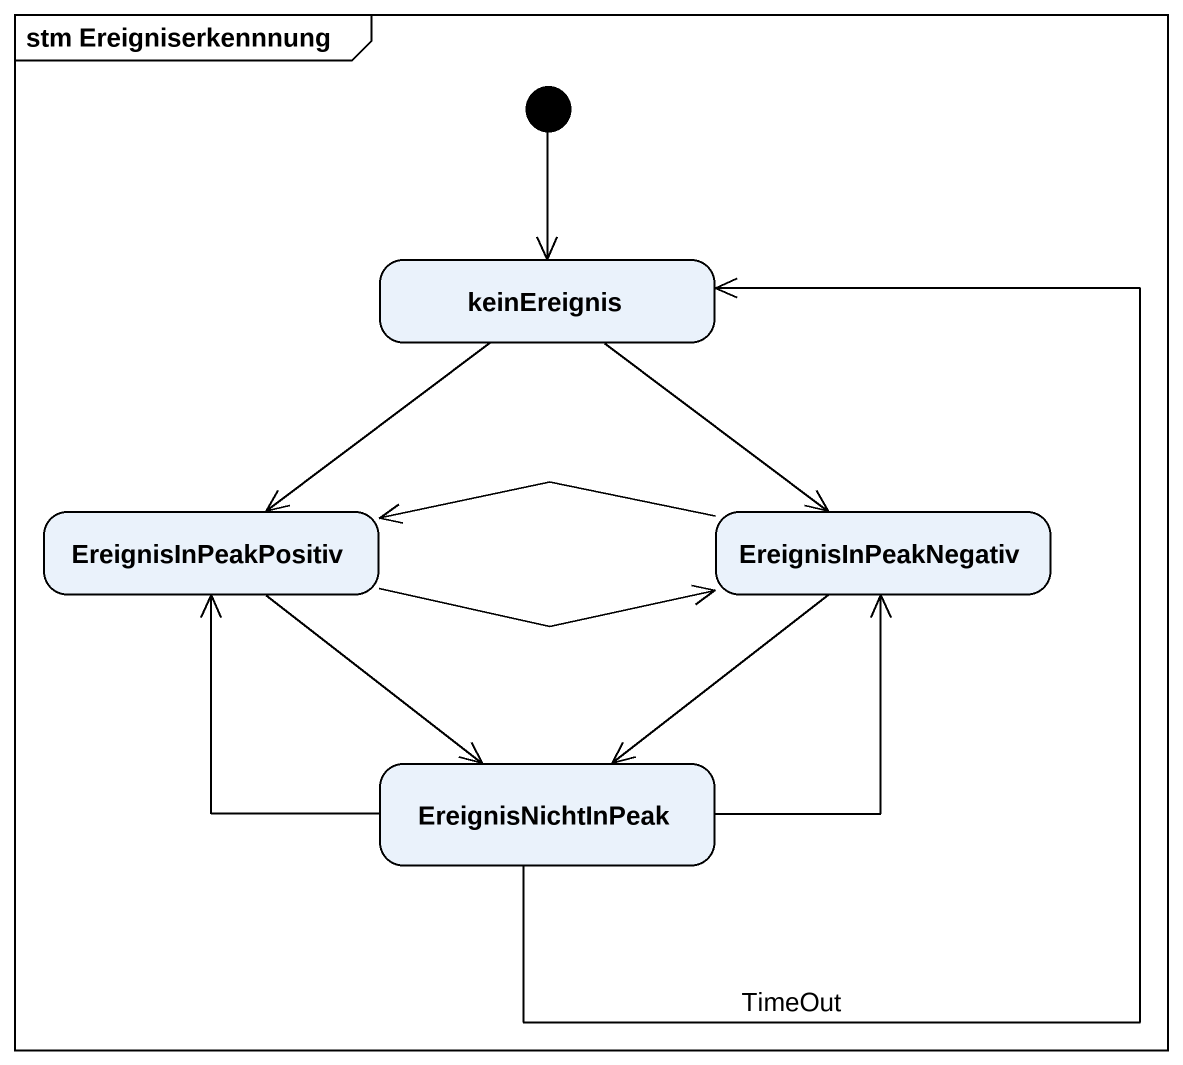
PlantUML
@startuml
mainframe stm Ereigniserkennnung
hide empty description
state keinEreignis
state EreignisInPeakPositiv
state EreignisInPeakNegativ
state EreignisNichtInPeak
[*] --> keinEreignis
keinEreignis --> EreignisInPeakPositiv
keinEreignis --> EreignisInPeakNegativ
EreignisInPeakPositiv -right-> EreignisInPeakNegativ
EreignisInPeakPositiv --> EreignisNichtInPeak
EreignisInPeakNegativ -left-> EreignisInPeakPositiv
EreignisInPeakNegativ --> EreignisNichtInPeak
EreignisNichtInPeak -up-> keinEreignis : TimeOut
EreignisNichtInPeak -up-> EreignisInPeakPositiv
EreignisNichtInPeak -up-> EreignisInPeakNegativ
@enduml
